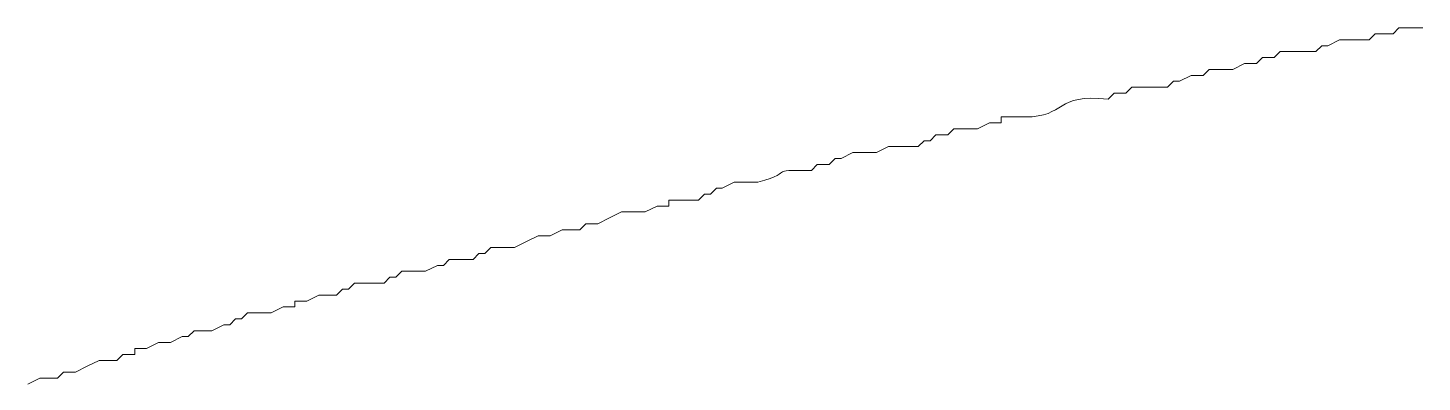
# Model space of a CAD drawing. Header units: millimetres. Extents: x 5194 to 16594, y 329 to 7592.
# Drawn here: x 10766.29 to 10771.57, y 3890.52 to 3891.86 of the extents above; entities that cross this region are included whole.
import ezdxf

# ---------------------------------------------------------------- set-up
doc = ezdxf.new("R2010")
doc.units = ezdxf.units.MM
doc.header["$MEASUREMENT"] = 0
doc.layers.add('PDF_Geometry', color=7, linetype='Continuous', true_color=0x231f20)

msp = doc.modelspace()

# ---------------------------------------------------------------- linework, layer by layer
at = {"layer": 'PDF_Geometry', "color": 0, "lineweight": 9}
for p, q in [((10771.2107, 3891.7951), (10771.2557, 3891.8176)), ((10771.2557, 3891.8176), (10771.2782, 3891.8176)), ((10771.2782, 3891.8176), (10771.3007, 3891.8176)), ((10771.3007, 3891.8176), (10771.3456, 3891.8176)), ((10771.3456, 3891.8176), (10771.3681, 3891.8176)), ((10771.3681, 3891.8176), (10771.3906, 3891.8401)), ((10771.3906, 3891.8401), (10771.4356, 3891.8401)), ((10771.4356, 3891.8401), (10771.4581, 3891.8401)), ((10771.4581, 3891.8401), (10771.4806, 3891.8626)), ((10771.4806, 3891.8626), (10771.5255, 3891.8626)), ((10771.5255, 3891.8626), (10771.5705, 3891.8626)), ((10771.0083, 3891.7501), (10771.0308, 3891.7726)), ((10771.0308, 3891.7726), (10771.0758, 3891.7726)), ((10771.0758, 3891.7726), (10771.0982, 3891.7726)), ((10771.0982, 3891.7726), (10771.1207, 3891.7726)), ((10771.1207, 3891.7726), (10771.1657, 3891.7726)), ((10771.1657, 3891.7726), (10771.1882, 3891.7951)), ((10771.1882, 3891.7951), (10771.2107, 3891.7951)), ((10770.8509, 3891.7052), (10770.8958, 3891.7277)), ((10770.8958, 3891.7277), (10770.9408, 3891.7277)), ((10770.9408, 3891.7277), (10770.9633, 3891.7501)), ((10770.9633, 3891.7501), (10770.9858, 3891.7501)), ((10770.9858, 3891.7501), (10771.0083, 3891.7501)), ((10770.6035, 3891.6377), (10770.626, 3891.6602)), ((10770.626, 3891.6602), (10770.6485, 3891.6602)), ((10770.6485, 3891.6602), (10770.6934, 3891.6827)), ((10770.6934, 3891.6827), (10770.7384, 3891.6827)), ((10770.7384, 3891.6827), (10770.7609, 3891.7052)), ((10770.7609, 3891.7052), (10770.7834, 3891.7052)), ((10770.7834, 3891.7052), (10770.8059, 3891.7052)), ((10770.8059, 3891.7052), (10770.8509, 3891.7052)), ((10770.3786, 3891.5927), (10770.4011, 3891.6152)), ((10770.4011, 3891.6152), (10770.4236, 3891.6152)), ((10770.4236, 3891.6152), (10770.4461, 3891.6152)), ((10770.4461, 3891.6152), (10770.4685, 3891.6377)), ((10770.4685, 3891.6377), (10770.5135, 3891.6377)), ((10770.5135, 3891.6377), (10770.5585, 3891.6377)), ((10770.5585, 3891.6377), (10770.6035, 3891.6377)), ((10769.8838, 3891.4803), (10769.9288, 3891.5028)), ((10769.9288, 3891.5028), (10769.9738, 3891.5028)), ((10769.9738, 3891.5028), (10769.9738, 3891.5252)), ((10769.9738, 3891.5252), (10770.0188, 3891.5252)), ((10770.0188, 3891.5252), (10770.0413, 3891.5252)), ((10770.0413, 3891.5252), (10770.0637, 3891.5252)), ((10769.7039, 3891.4353), (10769.7264, 3891.4578)), ((10769.7264, 3891.4578), (10769.7714, 3891.4578)), ((10769.7714, 3891.4578), (10769.7939, 3891.4803)), ((10769.7939, 3891.4803), (10769.8164, 3891.4803)), ((10769.8164, 3891.4803), (10769.8389, 3891.4803)), ((10769.8389, 3891.4803), (10769.8838, 3891.4803)), ((10769.5015, 3891.3903), (10769.5465, 3891.4128)), ((10769.5465, 3891.4128), (10769.5915, 3891.4128)), ((10769.5915, 3891.4128), (10769.6364, 3891.4128)), ((10769.6364, 3891.4128), (10769.6589, 3891.4128)), ((10769.6589, 3891.4128), (10769.6814, 3891.4353)), ((10769.6814, 3891.4353), (10769.7039, 3891.4353)), ((10769.2541, 3891.3228), (10769.2766, 3891.3453)), ((10769.2766, 3891.3453), (10769.2991, 3891.3453)), ((10769.2991, 3891.3453), (10769.3216, 3891.3453)), ((10769.3216, 3891.3453), (10769.3441, 3891.3678)), ((10769.3441, 3891.3678), (10769.3666, 3891.3678)), ((10769.3666, 3891.3678), (10769.4116, 3891.3903)), ((10769.4116, 3891.3903), (10769.434, 3891.3903)), ((10769.434, 3891.3903), (10769.4565, 3891.3903)), ((10769.4565, 3891.3903), (10769.5015, 3891.3903)), ((10768.8718, 3891.2329), (10768.8943, 3891.2554)), ((10768.8943, 3891.2554), (10768.9168, 3891.2554)), ((10768.9168, 3891.2554), (10768.9618, 3891.2779)), ((10768.9618, 3891.2779), (10769.0067, 3891.2779)), ((10769.0067, 3891.2779), (10769.0517, 3891.2779)), ((10768.6244, 3891.1654), (10768.6694, 3891.1879)), ((10768.6694, 3891.1879), (10768.7144, 3891.1879)), ((10768.7144, 3891.1879), (10768.7144, 3891.2104)), ((10768.7144, 3891.2104), (10768.7594, 3891.2104)), ((10768.7594, 3891.2104), (10768.7819, 3891.2104)), ((10768.7819, 3891.2104), (10768.8043, 3891.2104)), ((10768.8043, 3891.2104), (10768.8268, 3891.2104)), ((10768.8268, 3891.2104), (10768.8493, 3891.2329)), ((10768.8493, 3891.2329), (10768.8718, 3891.2329)), ((10768.4445, 3891.1204), (10768.4895, 3891.1429)), ((10768.4895, 3891.1429), (10768.5345, 3891.1654)), ((10768.5345, 3891.1654), (10768.557, 3891.1654)), ((10768.557, 3891.1654), (10768.5795, 3891.1654)), ((10768.5795, 3891.1654), (10768.6244, 3891.1654)), ((10768.1746, 3891.053), (10768.2196, 3891.0755)), ((10768.2196, 3891.0755), (10768.2421, 3891.0755)), ((10768.2421, 3891.0755), (10768.2646, 3891.0755)), ((10768.2646, 3891.0755), (10768.3096, 3891.098)), ((10768.3096, 3891.098), (10768.3546, 3891.098)), ((10768.3546, 3891.098), (10768.377, 3891.098)), ((10768.377, 3891.098), (10768.3995, 3891.1204)), ((10768.3995, 3891.1204), (10768.422, 3891.1204)), ((10768.422, 3891.1204), (10768.4445, 3891.1204)), ((10768.0172, 3891.008), (10768.0397, 3891.0305)), ((10768.0397, 3891.0305), (10768.0847, 3891.0305)), ((10768.0847, 3891.0305), (10768.1297, 3891.0305)), ((10768.1297, 3891.0305), (10768.1746, 3891.053)), ((10767.8598, 3890.963), (10767.8823, 3890.9855)), ((10767.8823, 3890.9855), (10767.9048, 3890.9855)), ((10767.9048, 3890.9855), (10767.9273, 3890.9855)), ((10767.9273, 3890.9855), (10767.9498, 3890.9855)), ((10767.9498, 3890.9855), (10767.9722, 3890.9855)), ((10767.9722, 3890.9855), (10767.9947, 3891.008)), ((10767.9947, 3891.008), (10768.0172, 3891.008)), ((10767.6349, 3890.8956), (10767.6574, 3890.918)), ((10767.6574, 3890.918), (10767.6799, 3890.918)), ((10767.6799, 3890.918), (10767.7024, 3890.9405)), ((10767.7024, 3890.9405), (10767.7474, 3890.9405)), ((10767.7474, 3890.9405), (10767.7923, 3890.9405)), ((10767.7923, 3890.9405), (10767.8373, 3890.963)), ((10767.8373, 3890.963), (10767.8598, 3890.963)), ((10767.455, 3890.8506), (10767.4775, 3890.8731)), ((10767.4775, 3890.8731), (10767.5, 3890.8731)), ((10767.5, 3890.8731), (10767.5225, 3890.8956)), ((10767.5225, 3890.8956), (10767.5449, 3890.8956)), ((10767.5449, 3890.8956), (10767.5674, 3890.8956)), ((10767.5674, 3890.8956), (10767.6124, 3890.8956)), ((10767.6124, 3890.8956), (10767.6349, 3890.8956)), ((10767.2976, 3890.8056), (10767.2976, 3890.8281)), ((10767.2976, 3890.8281), (10767.3425, 3890.8281)), ((10767.3425, 3890.8281), (10767.3875, 3890.8506)), ((10767.3875, 3890.8506), (10767.4325, 3890.8506)), ((10767.4325, 3890.8506), (10767.455, 3890.8506)), ((10767.0502, 3890.7381), (10767.0727, 3890.7606)), ((10767.0727, 3890.7606), (10767.0952, 3890.7606)), ((10767.0952, 3890.7606), (10767.1177, 3890.7831)), ((10767.1177, 3890.7831), (10767.1626, 3890.7831)), ((10767.1626, 3890.7831), (10767.2076, 3890.7831)), ((10767.2076, 3890.7831), (10767.2526, 3890.8056)), ((10767.2526, 3890.8056), (10767.2976, 3890.8056)), ((10766.8928, 3890.6931), (10766.9152, 3890.7156)), ((10766.9152, 3890.7156), (10766.9377, 3890.7156)), ((10766.9377, 3890.7156), (10766.9602, 3890.7156)), ((10766.9602, 3890.7156), (10766.9827, 3890.7156)), ((10766.9827, 3890.7156), (10767.0277, 3890.7381)), ((10767.0277, 3890.7381), (10767.0502, 3890.7381)), ((10766.7353, 3890.6482), (10766.7803, 3890.6707)), ((10766.7803, 3890.6707), (10766.8253, 3890.6707)), ((10766.8253, 3890.6707), (10766.8703, 3890.6931)), ((10766.8703, 3890.6931), (10766.8928, 3890.6931)), ((10766.5104, 3890.5807), (10766.5554, 3890.6032)), ((10766.5554, 3890.6032), (10766.5779, 3890.6032)), ((10766.5779, 3890.6032), (10766.6004, 3890.6032)), ((10766.6004, 3890.6032), (10766.6229, 3890.6032)), ((10766.6229, 3890.6032), (10766.6454, 3890.6257)), ((10766.6454, 3890.6257), (10766.6904, 3890.6257)), ((10766.6904, 3890.6257), (10766.6904, 3890.6482)), ((10766.6904, 3890.6482), (10766.7353, 3890.6482)), ((10766.398, 3890.5357), (10766.4205, 3890.5582)), ((10766.4205, 3890.5582), (10766.443, 3890.5582)), ((10766.443, 3890.5582), (10766.4655, 3890.5582)), ((10766.4655, 3890.5582), (10766.5104, 3890.5807)), ((10766.2856, 3890.5132), (10766.3305, 3890.5357)), ((10766.3305, 3890.5357), (10766.353, 3890.5357)), ((10766.353, 3890.5357), (10766.3755, 3890.5357)), ((10766.3755, 3890.5357), (10766.398, 3890.5357))]:
    msp.add_line(p, q, dxfattribs=at)
for points in [[(10770.0637, 3891.5252), (10770.2212, 3891.5252), (10770.1762, 3891.6152), (10770.3786, 3891.5927)], [(10769.0517, 3891.2779), (10769.2092, 3891.3228), (10769.0742, 3891.3228), (10769.2541, 3891.3228)]]:
    msp.add_open_spline(points, degree=3, dxfattribs=at)

doc.saveas('drawing.dxf')
